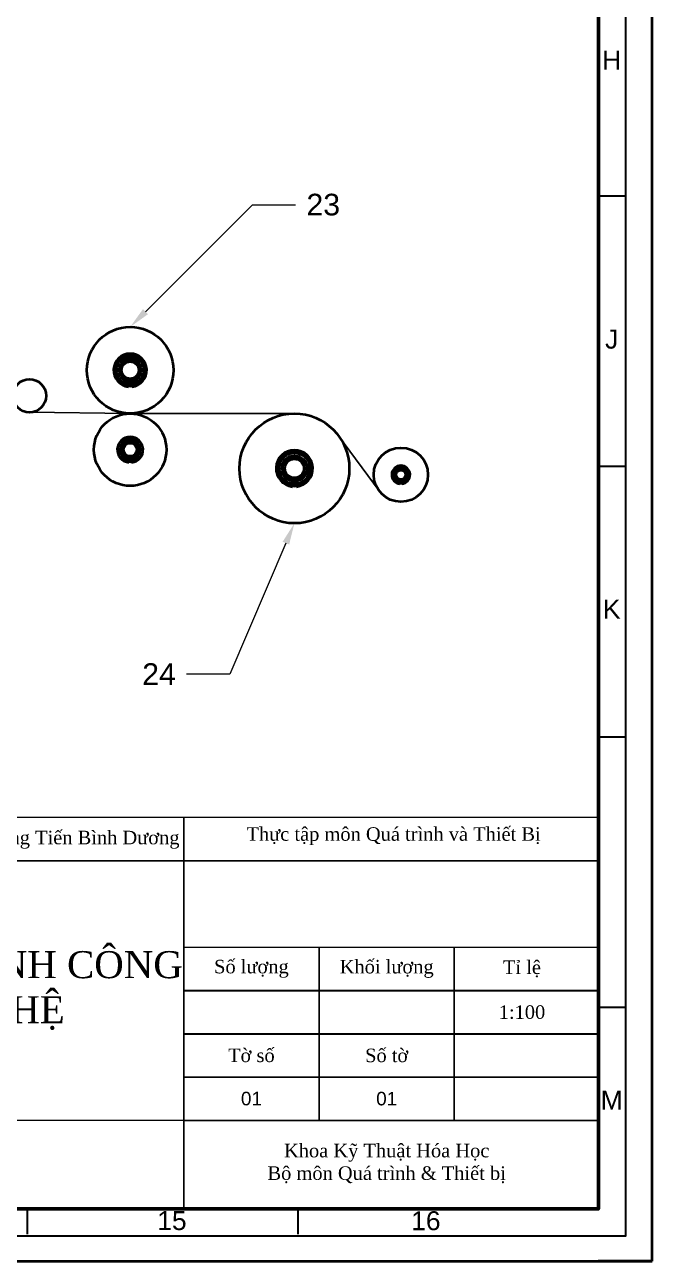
# Model space of a CAD drawing. Header units: millimetres. Extents: x 46 to 1471, y 49 to 643.
# Drawn here: x 771.3 to 887.3, y 49.3 to 278 of the extents above; entities that cross this region are included whole.
import ezdxf
from ezdxf import colors
from ezdxf.entities.mleader import LeaderData, LeaderLine
from ezdxf.enums import TextEntityAlignment as Align
from ezdxf.math import Vec2, Vec3

# ---------------------------------------------------------------- set-up
doc = ezdxf.new("R2010")
doc.units = ezdxf.units.MM
doc.linetypes.add('ACAD_ISO04W100', pattern=[30, 24, -3, 0, -3])
doc.layers.get('0').update_dxf_attribs({"lineweight": 50})
for name, color, linetype, lineweight in [('11', 7, 'Continuous', 70), ('chu', 7, 'Continuous', 25), ('Lien_Dam', 7, 'Continuous', 30), ('NET MANH', 7, 'Continuous', 35), ('netdam', 7, 'Continuous', 50), ('netmanh', 1, 'Continuous', 25), ('truc', 3, 'ACAD_ISO04W100', 25)]:
    doc.layers.add(name, color=color, linetype=linetype, lineweight=lineweight)
doc.styles.get("Standard").update_dxf_attribs({"font": 'arial.ttf'})
doc.styles.add('VnArialH', font='VHARIAL.TTF', dxfattribs={"width": 0.8, "oblique": 15, "height": 5})

# ---------------------------------------------------------------- blocks, each defined once
blk = doc.blocks.new('*U257')
at = {"layer": 'netdam'}
blk.add_circle((0, 0), 0.0405, dxfattribs=at)
at = {"layer": 'netmanh'}
blk.add_arc((0, 0), 0.0486, 278.5447, 194.5447, dxfattribs=at)
at = {"layer": 'truc'}
blk.add_line((0, 0.05), (0, -0.05), dxfattribs=at)
blk = doc.blocks.new('*U258')
at = {"layer": 'truc', "color": 0, "linetype": 'ByBlock', "lineweight": -2, "transparency": 16777216}
blk.add_blockref('*U257', (213.49, 82.48), dxfattribs=at)
for p, rotation in [((211.98, 81.61), 59.99999999999999), ((215.01, 81.61), 299.9999999999999), ((211.98, 79.86), 120), ((213.49, 78.98), 180), ((215.01, 79.86), 240)]:
    blk.add_blockref('*U257', p, dxfattribs=dict(at, rotation=rotation))
blk = doc.blocks.new('*U259')
at = {"layer": 'netdam'}
blk.add_circle((0, 0), 0.0315, dxfattribs=at)
at = {"layer": 'netmanh'}
blk.add_arc((0, 0), 0.0378, 278.5447, 194.5447, dxfattribs=at)
at = {"layer": 'truc'}
blk.add_line((0, 0.04), (0, -0.04), dxfattribs=at)
blk = doc.blocks.new('*U260')
at = {"layer": 'truc', "color": 0, "linetype": 'ByBlock', "lineweight": -2, "transparency": 16777216}
blk.add_blockref('*U259', (166.05, 64.15), dxfattribs=at)
for p, rotation in [((164.87, 63.47), 59.99999999999999), ((164.87, 62.11), 120), ((167.23, 63.47), 299.9999999999999), ((167.23, 62.11), 240), ((166.05, 61.43), 180)]:
    blk.add_blockref('*U259', p, dxfattribs=dict(at, rotation=rotation))
blk = doc.blocks.new('*U261')
at = {"layer": 'netdam'}
blk.add_circle((0, 0), 0.045, dxfattribs=at)
at = {"layer": 'netmanh'}
blk.add_arc((0, 0), 0.054, 278.5447, 194.5447, dxfattribs=at)
at = {"layer": 'truc'}
blk.add_line((0, 0.05), (0, -0.05), dxfattribs=at)
blk = doc.blocks.new('*U262')
at = {"layer": 'truc', "color": 0, "linetype": 'ByBlock', "lineweight": -2, "transparency": 16777216}
blk.add_blockref('*U261', (237.22, 91.65), dxfattribs=at)
for p, rotation in [((235.53, 90.67), 59.99999999999999), ((238.9, 90.67), 300.0000000000001), ((235.53, 88.73), 120), ((237.22, 87.76), 180), ((238.9, 88.73), 240)]:
    blk.add_blockref('*U261', p, dxfattribs=dict(at, rotation=rotation))
blk = doc.blocks.new('*U263')
at = {"layer": 'netdam'}
blk.add_circle((0, 0), 0.0225, dxfattribs=at)
at = {"layer": 'netmanh'}
blk.add_arc((0, 0), 0.027, 278.5447, 194.5447, dxfattribs=at)
at = {"layer": 'truc'}
blk.add_line((0, 0.03), (0, -0.03), dxfattribs=at)
blk = doc.blocks.new('*U264')
at = {"layer": 'truc', "color": 0, "linetype": 'ByBlock', "lineweight": -2, "transparency": 16777216}
blk.add_blockref('*U263', (118.61, 45.82), dxfattribs=at)
for p, rotation in [((117.77, 45.34), 59.99999999999999), ((117.77, 44.37), 120), ((118.61, 43.88), 180), ((119.45, 45.34), 300.0000000000001), ((119.45, 44.37), 240)]:
    blk.add_blockref('*U263', p, dxfattribs=dict(at, rotation=rotation))

msp = doc.modelspace()

# ---------------------------------------------------------------- linework, layer by layer
for p, q in [((887.27, 49.31), (887.27, 643.31)), ((887.27, 49.31), (887.27, 59.31)), ((46.27, 49.31), (887.27, 49.31)), ((887.27, 49.31), (877.27, 49.31))]:
    msp.add_line(p, q)
at = {"layer": '11'}
msp.add_lwpolyline([(66.27, 633.31), (877.31, 633.31), (877.31, 58.98), (66.27, 58.98)], close=True, dxfattribs=at)
at = {"layer": 'Lien_Dam'}
for p, q in [((772.17, 206.29), (790.69, 206.07)), ((790.69, 206.07), (821.13, 206.07)), ((829.31, 201.94), (836.78, 191.78)), ((877.27, 131.36), (655.73, 131.48)), ((800.69, 59.36), (800.69, 131.4)), ((735.72, 123.36), (877.27, 123.36)), ((800.69, 107.4), (877.27, 107.36)), ((825.69, 107.36), (825.69, 75.36)), ((850.69, 75.36), (850.69, 107.36)), ((800.69, 75.36), (735.7, 75.4)), ((800.69, 75.36), (877.27, 75.36))]:
    msp.add_line(p, q, dxfattribs=at)
for centre, radius in [((790.78, 214.07), 3.06), ((790.78, 199.38), 2.38), ((821.13, 195.92), 3.4), ((840.81, 194.74), 1.7)]:
    msp.add_circle(centre, radius, dxfattribs=at)
at = {"layer": 'NET MANH'}
for p, q in [((877.27, 246.31), (882.27, 246.31)), ((877.27, 196.31), (882.27, 196.31)), ((877.27, 146.31), (882.27, 146.31)), ((800.69, 99.4), (877.27, 99.36)), ((877.27, 96.31), (882.27, 96.31)), ((800.69, 91.36), (877.27, 91.36)), ((800.69, 83.4), (877.27, 83.36)), ((771.77, 59.31), (771.77, 54.31)), ((821.77, 59.31), (821.77, 54.31))]:
    msp.add_line(p, q, dxfattribs=at)
msp.add_lwpolyline([(61.27, 638.31), (882.31, 638.31), (882.31, 53.98), (61.27, 53.98)], close=True, dxfattribs=at)
at = {"layer": 'netdam'}
for centre, radius in [((790.78, 214.07), 8), ((790.78, 214.07), 2.59), ((790.78, 214.07), 2.15), ((790.78, 214.07), 1.91), ((790.78, 214.07), 1.59), ((772.17, 209.35), 3.07), ((790.78, 199.38), 6.69), ((821.13, 195.92), 10.15), ((790.78, 199.38), 2.02), ((790.78, 199.38), 1.68), ((790.78, 199.38), 1.49), ((790.78, 199.38), 1.23), ((840.81, 194.74), 5.01), ((821.13, 195.92), 2.88), ((821.13, 195.92), 2.39), ((821.13, 195.92), 2.12), ((821.13, 195.92), 1.76), ((840.81, 194.74), 1.44), ((840.81, 194.74), 1.2), ((840.81, 194.74), 1.06), ((840.81, 194.74), 0.882)]:
    msp.add_circle(centre, radius, dxfattribs=at)
for centre, radius in [((790.78, 214.07), 3.06), ((790.78, 199.38), 2.38), ((821.13, 195.92), 3.4), ((840.81, 194.74), 1.7)]:
    msp.add_arc(centre, radius, 276.0757, 263.9243, dxfattribs=at)
at = {"layer": 'truc'}
for centre, radius in [((790.78, 214.07), 2.83), ((790.78, 214.07), 1.75), ((790.78, 199.38), 2.21), ((790.78, 199.38), 1.36), ((821.13, 195.92), 3.15), ((821.13, 195.92), 1.94), ((840.81, 194.74), 1.57), ((840.81, 194.74), 0.972)]:
    msp.add_circle(centre, radius, dxfattribs=at)

# ---------------------------------------------------------------- block references
for name, p in [('*U258', (577.28, 133.34)), ('*U260', (624.73, 136.59)), ('*U262', (583.92, 106.22)), ('*U264', (722.21, 149.89))]:
    msp.add_blockref(name, p, dxfattribs=at)

# ---------------------------------------------------------------- texts
at = {"style": 'VnArialH'}
for s, p in [('h', (879.77, 271.42)), ('j', (879.77, 219.79)), ('k', (879.77, 169.91)), ('m', (879.77, 79.11)), ('15', (798.5, 56.81)), ('16', (845.43, 56.81))]:
    msp.add_text(s, height=3.5, dxfattribs=at).set_placement(p, align=Align.MIDDLE)
at = {"layer": 'chu', "attachment_point": 5}
for s, width, insert, char_height in [('{\\fTimes New Roman|b0|i0|c0|p18;CTy TNHH Giấy Đồng Tiến Bình Dương}', 64.964, (768.2, 127.25), 2.5), ('{\\fTimes New Roman|b0|i0|c0|p18;Thực tập môn Quá trình và Thiết Bị}', 64.964, (839.46, 127.91), 2.5), ('{\\fTimes New Roman|b0|i0|c0|p18;QUY TRÌNH CÔNG NGHỆ}', 64.9712, (768.2, 99.36), 5), ('{\\fTimes New Roman|b0|i0|c0|p18;Số lượng}', 25, (813.19, 103.39), 2.5), ('{\\fTimes New Roman|b0|i0|c0|p18;Khối lượng}', 24.9955, (838.19, 103.37), 2.5), ('{\\fTimes New Roman|b0|i0|c0|p18;Tỉ lệ}', 25, (863.19, 103.36), 2.5), ('{\\fTimes New Roman|b0|i0|c0|p18;1:100}', 25, (863.19, 95.36), 2.5), ('{\\fTimes New Roman|b0|i0|c0|p18;Tờ số}', 25, (813.19, 87.37), 2.5), ('{\\fTimes New Roman|b0|i0|c0|p18;Số tờ}', 25, (838.19, 87.36), 2.5), ('01', 25, (813.19, 79.38), 2.5), ('01', 24.9955, (838.19, 79.37), 2.5), ('{\\fTimes New Roman|b0|i0|c0|p18;Khoa Kỹ Thuật Hóa Học\\PBộ môn Quá trình & Thiết bị}', 75, (838.19, 67.38), 2.5)]:
    msp.add_mtext_dynamic_manual_height_columns(s, width=width, gutter_width=12.5, heights=[0], dxfattribs=dict(at, insert=insert, char_height=char_height))

# ---------------------------------------------------------------- leaders
at = {"layer": 'chu'}
ml = msp.add_multileader_mtext('Standard', dxfattribs=at)
ml.set_content('23', color=256)
ml.set_leader_properties()
ml.build(insert=Vec2(0, 0))
ctx = ml.context
ctx.base_point, ctx.plane_origin = Vec3(821.36, 244.66), Vec3(790.78, 222.07)
notes = []
notes.append((ctx, [(0, (1, 1, 0), (813.36, 244.66), (1, 0), 8, [(0, [(790.78, 222.07)], 0, [])])]))
ctx.mtext.insert, ctx.mtext.flow_direction = Vec3(823.36, 246.7), 5
ml = msp.add_multileader_mtext('Standard', dxfattribs=at)
ml.set_content('24', color=256)
ml.set_leader_properties()
ml.build(insert=Vec2(0, 0))
ctx = ml.context
ctx.base_point, ctx.plane_origin = Vec3(791.44, 157.89), Vec3(826.13, 170.47)
ctx.text_align_type = 2
notes.append((ctx, [(0, (1, 1, 0), (809.22, 157.89), (-1, 0), 8, [(0, [(821.13, 185.77)], 0, [])])]))
ctx.mtext.insert, ctx.mtext.alignment, ctx.mtext.flow_direction = Vec3(799.22, 159.89), 3, 5
for ctx, leaders in notes:
    for number, flags, end, landing, length, lines in leaders:
        leader = LeaderData()
        leader.index, (leader.has_last_leader_line, leader.has_dogleg_vector, leader.attachment_direction) = number, flags
        leader.last_leader_point, leader.dogleg_vector, leader.dogleg_length = Vec3(end), Vec3(landing), length
        for number, points, colour, breaks in lines:
            line = LeaderLine()
            line.index, line.vertices, line.color, line.breaks = number, Vec3.list(points), colors.encode_raw_color(colour), breaks
            leader.lines.append(line)
        ctx.leaders.append(leader)

doc.saveas('drawing.dxf')
